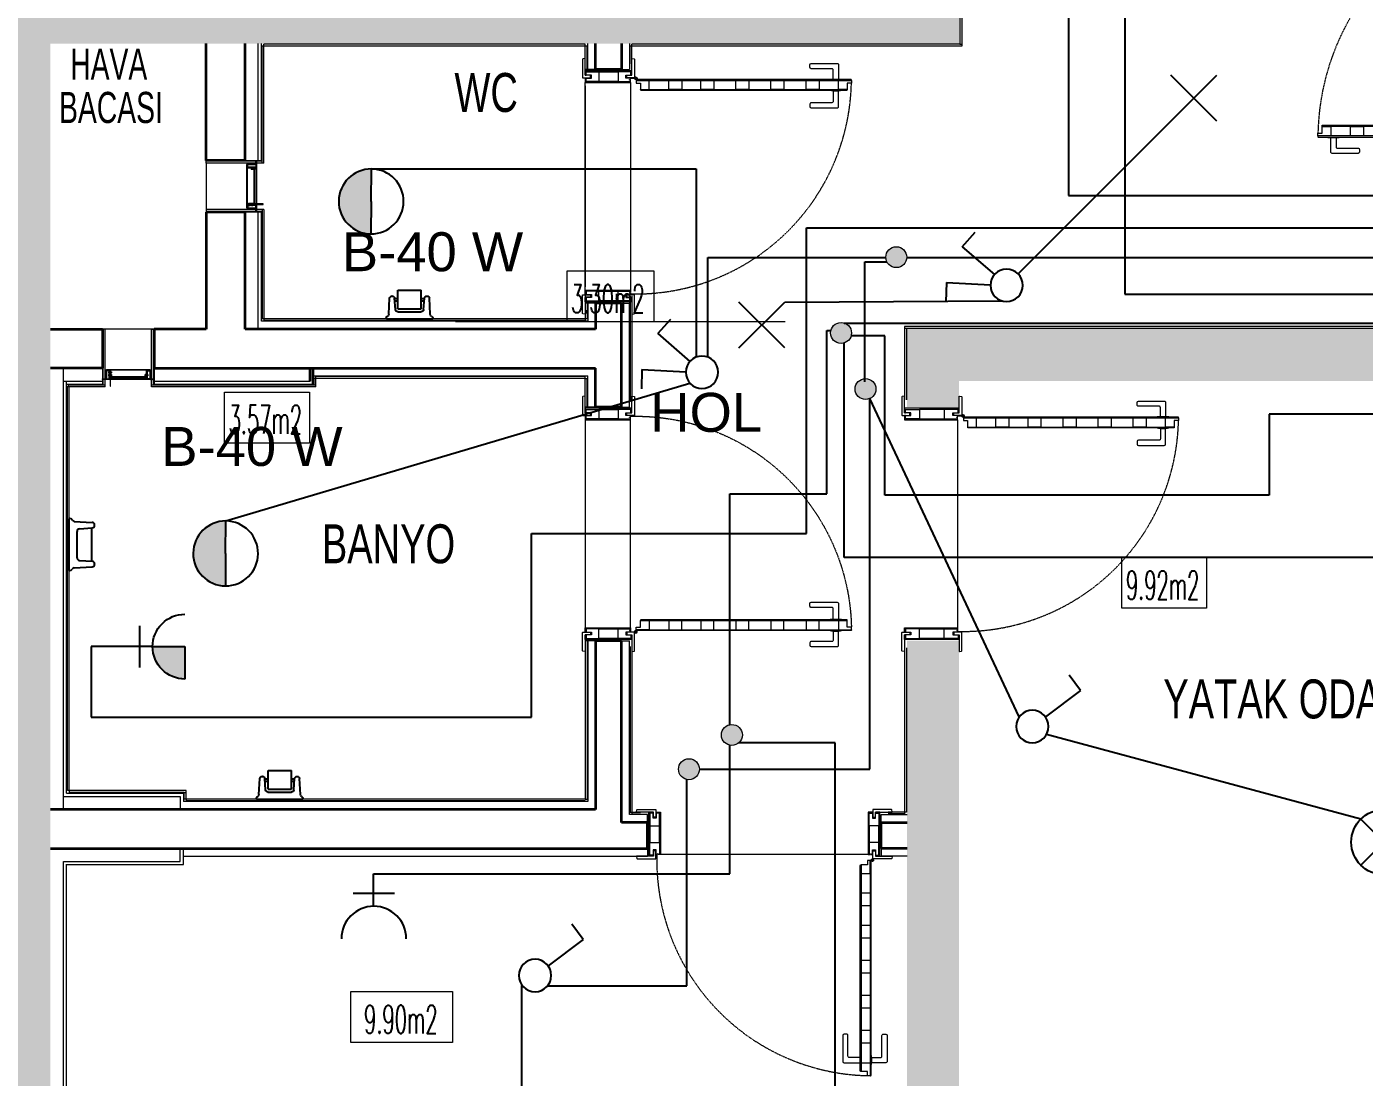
# Model space of a CAD drawing. Header units: millimetres. Extents: x -4402 to 30102, y 1696 to 6551.
# Drawn here: x 9769 to 10284, y 3877 to 4281 of the extents above; entities that cross this region are included whole.
import ezdxf

# ---------------------------------------------------------------- set-up
doc = ezdxf.new("R2010")
doc.units = ezdxf.units.MM
doc.linetypes.add('HIDDEN', pattern=[0.375, 0.25, -0.125])
for name, color, linetype, lineweight in [('ARMATUR', 1, 'Continuous', 20), ('D', 4, 'Continuous', 35), ('HA', 8, 'Continuous', 20), ('I', 3, 'Continuous', 18), ('KP', 1, 'Continuous', 20), ('MH', 20, 'Continuous', 20), ('P', 1, 'Continuous', 20), ('S', 6, 'Continuous', 20), ('TF', 1, 'Continuous', 20), ('TKOR', 8, 'Continuous', 13), ('YA', 3, 'Continuous', 13), ('YYM', 20, 'Continuous', 18)]:
    doc.layers.add(name, color=color, linetype=linetype, lineweight=lineweight)
for name, color, linetype in [('BOYA', 253, 'Continuous'), ('CEMAL AYAR  AYD. HAT', 6, 'Continuous'), ('ELEKTRİK YAZI', 2, 'Continuous'), ('LİNYE', 4, 'Continuous'), ('SEMBOL', 1, 'Continuous'), ('VTCONT', 1, 'Continuous')]:
    doc.layers.add(name, color=color, linetype=linetype)
doc.layers.get('TF').off()
doc.styles.add('1', font='arial.ttf', dxfattribs={"height": 18})
doc.styles.add('SIMPLEX', font='SIMPLEX.SHX', dxfattribs={"width": 0.65, "height": 10})
doc.styles.get("Standard").update_dxf_attribs({"font": 'arial.ttf'})

# ---------------------------------------------------------------- blocks, each defined once
blk = doc.blocks.new('KW901')
at = {"layer": 'KP', "ltscale": 3}
for p, q in [((-85, 8), (-5, 8)), ((-5, -9.38), (-85, -9.38))]:
    blk.add_line(p, q, dxfattribs=at)
at = {"layer": 'KP'}
for p, q in [((-3.4, -9.67), (-3.4, -12.18)), ((-4.05, -11.5), (-2.72, -11.5)), ((-8.26, -87.55), (-8.26, -89.55)), ((-8.11, -86.8), (-8.11, -90.3)), ((-3.83, -86.8), (-3.83, -90.3)), ((-3.68, -87.55), (-3.68, -89.55))]:
    blk.add_line(p, q, dxfattribs=at)
at = {"layer": 'KP', "color": 1, "ltscale": 3}
for points in [[(-86.75, 8), (-86.75, 6.1, -0.414214), (-86.85, 6), (-87.65, 6, -0.414214), (-87.75, 6.1), (-87.75, 7.9, 0.414214), (-87.85, 8), (-94.14, 8, -0.453592), (-94.23, 8.11), (-94.06, 8.91, -0.375902), (-93.96, 9), (-86.85, 9, -0.414214), (-86.75, 8.9), (-86.75, 8)], [(-3.25, 8), (-3.25, 6.1, 0.414214), (-3.15, 6), (-2.35, 6, 0.414214), (-2.25, 6.1), (-2.25, 7.9, -0.414214), (-2.15, 8), (4.14, 8, 0.453592), (4.23, 8.11), (4.06, 8.91, 0.375902), (3.96, 9), (-3.15, 9, 0.414214), (-3.25, 8.9), (-3.25, 8)], [(-86.75, -10), (-86.75, -8.1, 0.414214), (-86.85, -8), (-87.65, -8, 0.414214), (-87.75, -8.1), (-87.75, -9.9, -0.414214), (-87.85, -10), (-94.14, -10, 0.453592), (-94.23, -10.11), (-94.06, -10.91, 0.375902), (-93.96, -11), (-86.85, -11, 0.414214), (-86.75, -10.9), (-86.75, -10)], [(-3.25, -10), (-3.25, -8.1, -0.414214), (-3.15, -8), (-2.35, -8, -0.414214), (-2.25, -8.1), (-2.25, -9.9, 0.414214), (-2.15, -10), (4.14, -10, -0.453592), (4.23, -10.11), (4.06, -10.91, -0.375902), (3.96, -11), (-3.15, -11, -0.414214), (-3.25, -10.9), (-3.25, -10)]]:
    blk.add_lwpolyline(points, format="xyb", dxfattribs=at)
at = {"layer": 'KP', "ltscale": 3}
for points in [[(-87.8, -9.6), (-87.8, -10), (-89.5, -10), (-89.5, 8), (-87.8, 8), (-87.8, 7.6)], [(-87.8, 7.6), (-89.1, 7.6), (-89.1, -4.75), (-85.4, -4.75), (-85.4, 7.6), (-85.9, 7.6), (-85.9, 7.6), (-86.1, 7.6), (-86.1, 7.6), (-86.7, 7.6), (-86.7, 5.6), (-87.8, 5.6), (-87.8, 7.6)], [(-86.7, 7.6), (-86.7, 8), (-85, 8), (-85, -9.38), (-85.4, -9.38)], [(-3.3, 7.6), (-3.3, 8), (-5, 8), (-5, -9.38), (-4.6, -9.38)], [(-2.2, 7.6), (-0.9, 7.6), (-0.9, -4.75), (-4.6, -4.75), (-4.6, 7.6), (-4.1, 7.6), (-4.1, 7.6), (-3.9, 7.6), (-3.9, 7.6), (-3.3, 7.6), (-3.3, 5.6), (-2.2, 5.6), (-2.2, 7.6)], [(-2.2, -9.6), (-2.2, -10), (-0.5, -10), (-0.5, 8), (-2.2, 8), (-2.2, 7.6)], [(-87.8, -9.6), (-89.1, -9.6), (-89.1, 2.75), (-85.4, 2.75), (-85.4, -9.38), (-85.9, -9.38), (-85.9, -9.08), (-86.1, -9.08), (-86.1, -9.38), (-86.7, -9.38), (-86.7, -7.6), (-87.8, -7.6), (-87.8, -9.6)], [(-89.1, 2.75), (-89.1, -4.75), (-85.4, -4.75), (-85.4, 2.75)], [(-2.2, -9.6), (-0.9, -9.6), (-0.9, 2.75), (-4.6, 2.75), (-4.6, -9.38), (-4.1, -9.38), (-4.1, -9.08), (-3.9, -9.08), (-3.9, -9.38), (-3.3, -9.38), (-3.3, -7.6), (-2.2, -7.6), (-2.2, -9.6)], [(-0.9, 2.75), (-0.9, -4.75), (-4.6, -4.75), (-4.6, 2.75)], [(-4.22, -11.65), (-5.22, -11.65), (-5.22, -13.3), (-7.72, -13.3), (-7.72, -16.65), (-4.22, -16.65), (-4.22, -11.65), (-5.22, -11.65)], [(-4.22, -94.55), (-5.22, -94.55), (-5.22, -92.9), (-7.72, -92.9), (-7.72, -89.55), (-4.22, -89.55), (-4.22, -94.55), (-5.22, -94.55)]]:
    blk.add_lwpolyline(points, dxfattribs=at)
for points in [[(-7.72, -92.9), (-7.84, -92.9, -0.414214), (-8.04, -92.7), (-8.04, -13.55, -0.414214), (-7.79, -13.3), (-7.72, -13.3)], [(-4.22, -94.55), (-4.1, -94.55, 0.414214), (-3.9, -94.35), (-3.9, -11.9, 0.414214), (-4.15, -11.65), (-4.22, -11.65)]]:
    blk.add_lwpolyline(points, format="xyb", close=True, dxfattribs=at)
for points in [[(-4.22, -24.15), (-4.22, -29.15), (-7.72, -29.15), (-7.72, -24.15)], [(-4.22, -36.55), (-4.22, -41.55), (-7.72, -41.55), (-7.72, -36.55)], [(-4.22, -50.05), (-4.22, -55.05), (-7.72, -55.05), (-7.72, -50.05)], [(-4.22, -63.55), (-4.22, -68.55), (-7.72, -68.55), (-7.72, -63.55)], [(-4.22, -77.05), (-4.22, -82.05), (-7.72, -82.05), (-7.72, -77.05)]]:
    blk.add_lwpolyline(points, close=True, dxfattribs=at)
at = {"layer": 'KP'}
for points in [[(-8.26, -87.55), (-12.3, -87.55, -0.414214), (-12.8, -87.05), (-12.8, -79.05, 0.414214), (-13.3, -78.55), (-14.29, -78.55, 0.410092), (-14.8, -79.05), (-14.8, -89.05, 0.414214), (-14.3, -89.55), (-8.26, -89.55)], [(-3.68, -87.55), (-0.2, -87.55, 0.414214), (0.3, -87.05), (0.3, -79.05, -0.414214), (0.8, -78.55), (1.79, -78.55, -0.410092), (2.3, -79.05), (2.3, -89.05, -0.414214), (1.8, -89.55), (-3.68, -89.55)], [(-8.04, -90.75), (-8.06, -90.75, -0.414214), (-8.11, -90.7), (-8.11, -86.4, -0.414214), (-8.06, -86.35), (-8.04, -86.35)], [(-3.9, -90.75), (-3.88, -90.75, 0.414214), (-3.83, -90.7), (-3.83, -86.4, 0.414214), (-3.88, -86.35), (-3.9, -86.35)]]:
    blk.add_lwpolyline(points, format="xyb", dxfattribs=at)
for points in [[(-8.26, -87.55), (-8.11, -87.25)], [(-3.68, -87.55), (-3.83, -87.25)], [(-8.26, -89.55), (-8.11, -89.85)], [(-3.68, -89.55), (-3.83, -89.85)]]:
    blk.add_lwpolyline(points, dxfattribs=at)
for radius in [0.5, 0.42]:
    blk.add_circle((-3.4, -11.5), radius, dxfattribs=at)
at = {"layer": 'KP', "color": 8, "linetype": 'HIDDEN', "ltscale": 0.5}
blk.add_arc((-3.4, -11.5), 83.05, 178.5373, 268.7443, dxfattribs=at)
blk = doc.blocks.new('KAGITLIK PL 1')
at = {"layer": 'ARMATUR', "linetype": 'Continuous'}
blk.add_line((2.09, 0), (-2.12, 0), dxfattribs=at)
at = {"layer": 'VTCONT'}
for p, q in [((-8.94, 0), (8.94, 0)), ((8.94, -0.2), (8.94, 0)), ((-8.01, -1.72), (-7.68, -7.9)), ((-5.44, -3.51), (-5.77, -7.9)), ((-4.55, -2.69), (4.53, -2.69)), ((-4.49, -3.8), (-4.49, -10.96)), ((-4.49, -3.8), (4.46, -3.8)), ((4.46, -3.8), (4.46, -10.96)), ((5.42, -3.51), (5.74, -7.9)), ((7.98, -1.72), (7.66, -7.9)), ((-6.66, -8.73), (-6.79, -8.73)), ((-5.76, -7.83), (-4.49, -7.83)), ((-5.7, -6.94), (-4.49, -6.94)), ((4.46, -6.94), (5.67, -6.94)), ((4.46, -7.83), (5.74, -7.83)), ((6.64, -8.73), (6.76, -8.73)), ((-4.49, -10.96), (4.46, -10.96))]:
    blk.add_line(p, q, dxfattribs=at)
for centre, start, end in [((-8.07, -0.2), 166.7807, 242.3329), ((-8.9, -1.79), 4.2364, 62.3329), ((-4.55, -3.58), 90, 175.7636), ((4.53, -3.58), 4.2364, 90), ((8.87, -1.79), 117.6671, 175.7636), ((8.04, -0.2), 297.6671, 0), ((-6.79, -7.83), 184.2364, 270), ((-6.66, -7.83), 270, 355.7636), ((6.64, -7.83), 184.2364, 270), ((6.76, -7.83), 270, 355.7636)]:
    blk.add_arc(centre, 0.895, start, end, dxfattribs=at)
blk = doc.blocks.new('KPO90-1')
at = {"layer": 'KP', "ltscale": 3}
blk.add_line((-5, -7.38), (-85, -7.38), dxfattribs=at)
at = {"layer": 'KP'}
for p, q in [((-4.05, -9.5), (-2.72, -9.5)), ((-3.4, -7.67), (-3.4, -10.18)), ((-8.26, -85.55), (-8.26, -87.55)), ((-8.11, -84.8), (-8.11, -88.3)), ((-3.83, -84.8), (-3.83, -88.3)), ((-3.68, -85.55), (-3.68, -87.55))]:
    blk.add_line(p, q, dxfattribs=at)
at = {"layer": 'KP', "color": 1, "ltscale": 3}
for points in [[(-86.75, 9), (-86.75, 7.1, -0.414214), (-86.85, 7), (-87.65, 7, -0.414214), (-87.75, 7.1), (-87.75, 8.9, 0.414214), (-87.85, 9), (-94.14, 9, -0.453592), (-94.23, 9.11), (-94.06, 9.91, -0.375902), (-93.96, 10), (-86.85, 10, -0.414214), (-86.75, 9.9), (-86.75, 9)], [(-3.25, 9), (-3.25, 7.1, 0.414214), (-3.15, 7), (-2.35, 7, 0.414214), (-2.25, 7.1), (-2.25, 8.9, -0.414214), (-2.15, 9), (4.14, 9, 0.453592), (4.23, 9.11), (4.06, 9.91, 0.375902), (3.96, 10), (-3.15, 10, 0.414214), (-3.25, 9.9), (-3.25, 9)], [(-86.75, -8), (-86.75, -6.1, 0.414214), (-86.85, -6), (-87.65, -6, 0.414214), (-87.75, -6.1), (-87.75, -7.9, -0.414214), (-87.85, -8), (-94.14, -8, 0.453592), (-94.23, -8.11), (-94.06, -8.91, 0.375902), (-93.96, -9), (-86.85, -9, 0.414214), (-86.75, -8.9), (-86.75, -8)], [(-3.25, -8), (-3.25, -6.1, -0.414214), (-3.15, -6), (-2.35, -6, -0.414214), (-2.25, -6.1), (-2.25, -7.9, 0.414214), (-2.15, -8), (4.14, -8, -0.453592), (4.23, -8.11), (4.06, -8.91, -0.375902), (3.96, -9), (-3.15, -9, -0.414214), (-3.25, -8.9), (-3.25, -8)]]:
    blk.add_lwpolyline(points, format="xyb", dxfattribs=at)
at = {"layer": 'KP', "ltscale": 3}
for points in [[(-87.8, -7.6), (-87.8, -8), (-89.5, -8), (-89.5, 9), (-87.8, 9), (-87.8, 8.6)], [(-87.8, 8.6), (-89.1, 8.6), (-89.1, -2.75), (-85.4, -2.75), (-85.4, 8.6), (-85.9, 8.6), (-85.9, 8.6), (-86.1, 8.6), (-86.1, 8.6), (-86.7, 8.6), (-86.7, 6.6), (-87.8, 6.6), (-87.8, 8.6)], [(-86.7, 8.6), (-86.7, 9), (-85, 9), (-85, -7.38), (-85.4, -7.38)], [(-3.3, 8.6), (-3.3, 9), (-5, 9), (-5, -7.38), (-4.6, -7.38)], [(-2.2, 8.6), (-0.9, 8.6), (-0.9, -2.75), (-4.6, -2.75), (-4.6, 8.6), (-4.1, 8.6), (-4.1, 8.6), (-3.9, 8.6), (-3.9, 8.6), (-3.3, 8.6), (-3.3, 6.6), (-2.2, 6.6), (-2.2, 8.6)], [(-2.2, -7.6), (-2.2, -8), (-0.5, -8), (-0.5, 9), (-2.2, 9), (-2.2, 8.6)], [(-87.8, -7.6), (-89.1, -7.6), (-89.1, 3.75), (-85.4, 3.75), (-85.4, -7.38), (-85.9, -7.38), (-85.9, -7.08), (-86.1, -7.08), (-86.1, -7.38), (-86.7, -7.38), (-86.7, -5.6), (-87.8, -5.6), (-87.8, -7.6)], [(-89.1, 3.75), (-89.1, -2.75), (-85.4, -2.75), (-85.4, 3.75)], [(-2.2, -7.6), (-0.9, -7.6), (-0.9, 3.75), (-4.6, 3.75), (-4.6, -7.38), (-4.1, -7.38), (-4.1, -7.08), (-3.9, -7.08), (-3.9, -7.38), (-3.3, -7.38), (-3.3, -5.6), (-2.2, -5.6), (-2.2, -7.6)], [(-0.9, 3.75), (-0.9, -2.75), (-4.6, -2.75), (-4.6, 3.75)], [(-4.22, -9.65), (-5.22, -9.65), (-5.22, -11.3), (-7.72, -11.3), (-7.72, -14.65), (-4.22, -14.65), (-4.22, -9.65), (-5.22, -9.65)], [(-4.22, -92.55), (-5.22, -92.55), (-5.22, -90.9), (-7.72, -90.9), (-7.72, -87.55), (-4.22, -87.55), (-4.22, -92.55), (-5.22, -92.55)]]:
    blk.add_lwpolyline(points, dxfattribs=at)
for points in [[(-4.22, -92.55), (-4.1, -92.55, 0.414214), (-3.9, -92.35), (-3.9, -9.9, 0.414214), (-4.15, -9.65), (-4.22, -9.65)], [(-7.72, -90.9), (-7.84, -90.9, -0.414214), (-8.04, -90.7), (-8.04, -11.55, -0.414214), (-7.79, -11.3), (-7.72, -11.3)]]:
    blk.add_lwpolyline(points, format="xyb", close=True, dxfattribs=at)
for points in [[(-4.22, -22.15), (-4.22, -27.15), (-7.72, -27.15), (-7.72, -22.15)], [(-4.22, -34.55), (-4.22, -39.55), (-7.72, -39.55), (-7.72, -34.55)], [(-4.22, -48.05), (-4.22, -53.05), (-7.72, -53.05), (-7.72, -48.05)], [(-4.22, -61.55), (-4.22, -66.55), (-7.72, -66.55), (-7.72, -61.55)], [(-4.22, -75.05), (-4.22, -80.05), (-7.72, -80.05), (-7.72, -75.05)]]:
    blk.add_lwpolyline(points, close=True, dxfattribs=at)
at = {"layer": 'KP'}
for points in [[(-8.26, -85.55), (-12.3, -85.55, -0.414214), (-12.8, -85.05), (-12.8, -77.05, 0.414214), (-13.3, -76.55), (-14.29, -76.55, 0.410092), (-14.8, -77.05), (-14.8, -87.05, 0.414214), (-14.3, -87.55), (-8.26, -87.55)], [(-3.68, -85.55), (-0.2, -85.55, 0.414214), (0.3, -85.05), (0.3, -77.05, -0.414214), (0.8, -76.55), (1.79, -76.55, -0.410092), (2.3, -77.05), (2.3, -87.05, -0.414214), (1.8, -87.55), (-3.68, -87.55)], [(-8.04, -88.75), (-8.06, -88.75, -0.414214), (-8.11, -88.7), (-8.11, -84.4, -0.414214), (-8.06, -84.35), (-8.04, -84.35)], [(-3.9, -88.75), (-3.88, -88.75, 0.414214), (-3.83, -88.7), (-3.83, -84.4, 0.414214), (-3.88, -84.35), (-3.9, -84.35)]]:
    blk.add_lwpolyline(points, format="xyb", dxfattribs=at)
for points in [[(-8.26, -85.55), (-8.11, -85.25)], [(-8.26, -87.55), (-8.11, -87.85)], [(-3.68, -85.55), (-3.83, -85.25)], [(-3.68, -87.55), (-3.83, -87.85)]]:
    blk.add_lwpolyline(points, dxfattribs=at)
for radius in [0.5, 0.42]:
    blk.add_circle((-3.4, -9.5), radius, dxfattribs=at)
at = {"layer": 'KP', "color": 8, "linetype": 'HIDDEN', "ltscale": 0.5}
blk.add_arc((-3.4, -9.5), 83.05, 178.5373, 268.7443, dxfattribs=at)
blk = doc.blocks.new('WC-1')
at = {"layer": 'P'}
for p, q in [((4.4, -1.45), (4.4, -0.85)), ((4.4, -2.95), (4.4, -17.05))]:
    blk.add_line(p, q, dxfattribs=at)
at = {"layer": 'P', "color": 8}
for points in [[(0.8, -18.35), (0.6, -18.35), (0.6, -1.65), (0.8, -1.65)], [(2.88, -3.43), (2.96, -3.43), (2.96, -3.56), (2.5, -3.56), (2.5, -3.43), (2.56, -3.43), (2.56, -2.65), (2.5, -2.65), (2.5, -2.52), (2.96, -2.52), (2.96, -2.65), (2.88, -2.65)], [(7, -16.98), (7, -16.8), (1.33, -16.8), (1.33, -16.98)], [(1.81, -17.35), (1.89, -17.35), (1.89, -17.48), (1.43, -17.48), (1.43, -17.35), (1.5, -17.35), (1.5, -16.57), (1.43, -16.57), (1.43, -16.44), (1.89, -16.44), (1.89, -16.57), (1.81, -16.57)], [(2.88, -17.35), (2.96, -17.35), (2.96, -17.48), (2.5, -17.48), (2.5, -17.35), (2.56, -17.35), (2.56, -16.57), (2.5, -16.57), (2.5, -16.44), (2.96, -16.44), (2.96, -16.57), (2.88, -16.57)]]:
    blk.add_lwpolyline(points, close=True, dxfattribs=at)
at = {"layer": 'P'}
for points in [[(4.4, 0), (4.4, -2.95), (0.8, -2.95), (0.8, -1.35), (4.1, -1.35), (4.1, 0)], [(1.1, -1.65), (4.1, -1.65), (4.1, -2.65), (1.1, -2.65)], [(3.6, -3.25), (2.33, -3.25), (2.33, -3.43), (3.39, -3.43), (3.39, -16.57), (1.33, -16.57), (1.33, -16.75), (3.6, -16.75)], [(1.1, -18.35), (4.1, -18.35), (4.1, -17.35), (1.1, -17.35)]]:
    blk.add_lwpolyline(points, close=True, dxfattribs=at)
at = {"layer": 'P', "color": 8}
blk.add_lwpolyline([(3.67, -3.25), (4.06, -3.25), (4.06, -16.75), (3.67, -16.75)], dxfattribs=at)
at = {"layer": 'P'}
blk.add_lwpolyline([(4.1, -20), (4.1, -18.65), (0.8, -18.65), (0.8, -17.05), (4.4, -17.05), (4.4, -20), (4.1, -20)], dxfattribs=at)
blk = doc.blocks.new('SABUNLUK PL 1')
at = {"layer": 'VTCONT'}
for p, q in [((-9.99, -0.23), (-9.99, 0)), ((-9.99, 0), (9.99, 0)), ((10.01, -0.23), (10.01, 0)), ((-8.92, -1.93), (-8.56, -8.82)), ((-6.06, -3.93), (-6.42, -8.82)), ((-5.06, -3), (5.08, -3)), ((6.08, -3.93), (6.44, -8.82)), ((8.94, -1.93), (8.58, -8.82)), ((-7.42, -9.75), (-7.56, -9.75)), ((-6.41, -8.75), (6.44, -8.75)), ((7.44, -9.75), (7.58, -9.75))]:
    blk.add_line(p, q, dxfattribs=at)
for centre, start, end in [((-8.99, -0.23), 180, 242.3329), ((-9.92, -2), 4.2364, 62.3329), ((-5.06, -4), 90, 175.7636), ((5.08, -4), 4.2364, 90), ((9.94, -2), 117.6671, 175.7636), ((9.01, -0.23), 297.6671, 0), ((-7.56, -8.75), 184.2364, 270), ((-7.42, -8.75), 270, 355.7636), ((7.44, -8.75), 184.2364, 270), ((7.58, -8.75), 270, 355.7636)]:
    blk.add_arc(centre, 1, start, end, dxfattribs=at)
blk = doc.blocks.new('KP-90-3')
at = {"layer": 'KP', "ltscale": 3}
blk.add_line((9.38, -5), (9.38, -85), dxfattribs=at)
at = {"layer": 'KP'}
for p, q in [((9.67, -3.4), (12.18, -3.4)), ((11.5, -4.05), (11.5, -2.72)), ((86.8, -3.83), (90.3, -3.83)), ((87.55, -3.68), (89.55, -3.68)), ((86.8, -8.11), (90.3, -8.11)), ((87.55, -8.26), (89.55, -8.26))]:
    blk.add_line(p, q, dxfattribs=at)
at = {"layer": 'KP', "color": 1, "ltscale": 3}
for points in [[(-11, -3.25), (-9.1, -3.25, 0.414214), (-9, -3.15), (-9, -2.35, 0.414214), (-9.1, -2.25), (-10.9, -2.25, -0.414214), (-11, -2.15), (-11, 4.14, 0.453592), (-11.11, 4.23), (-11.91, 4.06, 0.375902), (-12, 3.96), (-12, -3.15, 0.414214), (-11.9, -3.25), (-11, -3.25)], [(10, -3.25), (8.1, -3.25, -0.414214), (8, -3.15), (8, -2.35, -0.414214), (8.1, -2.25), (9.9, -2.25, 0.414214), (10, -2.15), (10, 4.14, -0.453592), (10.11, 4.23), (10.91, 4.06, -0.375902), (11, 3.96), (11, -3.15, -0.414214), (10.9, -3.25), (10, -3.25)], [(-11, -86.75), (-9.1, -86.75, -0.414214), (-9, -86.85), (-9, -87.65, -0.414214), (-9.1, -87.75), (-10.9, -87.75, 0.414214), (-11, -87.85), (-11, -94.14, -0.453592), (-11.11, -94.23), (-11.91, -94.06, -0.375902), (-12, -93.96), (-12, -86.85, -0.414214), (-11.9, -86.75), (-11, -86.75)], [(10, -86.75), (8.1, -86.75, 0.414214), (8, -86.85), (8, -87.65, 0.414214), (8.1, -87.75), (9.9, -87.75, -0.414214), (10, -87.85), (10, -94.14, 0.453592), (10.11, -94.23), (10.91, -94.06, 0.375902), (11, -93.96), (11, -86.85, 0.414214), (10.9, -86.75), (10, -86.75)]]:
    blk.add_lwpolyline(points, format="xyb", dxfattribs=at)
at = {"layer": 'KP'}
for points in [[(87.55, -3.68), (87.55, -0.2, 0.414214), (87.05, 0.3), (79.05, 0.3, -0.414214), (78.55, 0.8), (78.55, 1.79, -0.410092), (79.05, 2.3), (89.05, 2.3, -0.414214), (89.55, 1.8), (89.55, -3.68)], [(90.75, -3.9), (90.75, -3.88, 0.414214), (90.7, -3.83), (86.4, -3.83, 0.414214), (86.35, -3.88), (86.35, -3.9)], [(87.55, -8.26), (87.55, -12.3, -0.414214), (87.05, -12.8), (79.05, -12.8, 0.414214), (78.55, -13.3), (78.55, -14.29, 0.410092), (79.05, -14.8), (89.05, -14.8, 0.414214), (89.55, -14.3), (89.55, -8.26)], [(90.75, -8.04), (90.75, -8.06, -0.414214), (90.7, -8.11), (86.4, -8.11, -0.414214), (86.35, -8.06), (86.35, -8.04)]]:
    blk.add_lwpolyline(points, format="xyb", dxfattribs=at)
at = {"layer": 'KP', "ltscale": 3}
for points in [[(9.6, -2.2), (10, -2.2), (10, -0.5), (-11, -0.5), (-11, -2.2), (-10.6, -2.2)], [(-10.6, -3.3), (-11, -3.3), (-11, -5), (9.38, -5), (9.38, -4.6)], [(-10.6, -2.2), (-10.6, -0.9), (-5.25, -0.9), (-5.25, -4.6), (-10.6, -4.6), (-10.6, -4.1), (-10.6, -4.1), (-10.6, -3.9), (-10.6, -3.9), (-10.6, -3.3), (-8.6, -3.3), (-8.6, -2.2), (-10.6, -2.2)], [(4.25, -0.9), (-5.25, -0.9), (-5.25, -4.6), (4.25, -4.6)], [(9.6, -2.2), (9.6, -0.9), (4.25, -0.9), (4.25, -4.6), (9.38, -4.6), (9.38, -4.1), (9.08, -4.1), (9.08, -3.9), (9.38, -3.9), (9.38, -3.3), (7.6, -3.3), (7.6, -2.2), (9.6, -2.2)], [(11.65, -4.22), (11.65, -5.22), (13.3, -5.22), (13.3, -7.72), (16.65, -7.72), (16.65, -4.22), (11.65, -4.22), (11.65, -5.22)], [(94.55, -4.22), (94.55, -5.22), (92.9, -5.22), (92.9, -7.72), (89.55, -7.72), (89.55, -4.22), (94.55, -4.22), (94.55, -5.22)], [(-10.6, -86.7), (-11, -86.7), (-11, -85), (9.38, -85), (9.38, -85.4)], [(-10.6, -87.8), (-10.6, -89.1), (-5.25, -89.1), (-5.25, -85.4), (-10.6, -85.4), (-10.6, -85.9), (-10.6, -85.9), (-10.6, -86.1), (-10.6, -86.1), (-10.6, -86.7), (-8.6, -86.7), (-8.6, -87.8), (-10.6, -87.8)], [(4.25, -89.1), (-5.25, -89.1), (-5.25, -85.4), (4.25, -85.4)], [(9.6, -87.8), (9.6, -89.1), (4.25, -89.1), (4.25, -85.4), (9.38, -85.4), (9.38, -85.9), (9.08, -85.9), (9.08, -86.1), (9.38, -86.1), (9.38, -86.7), (7.6, -86.7), (7.6, -87.8), (9.6, -87.8)], [(9.6, -87.8), (10, -87.8), (10, -89.5), (-11, -89.5), (-11, -87.8), (-10.6, -87.8)]]:
    blk.add_lwpolyline(points, dxfattribs=at)
for points in [[(94.55, -4.22), (94.55, -4.1, 0.414214), (94.35, -3.9), (11.9, -3.9, 0.414214), (11.65, -4.15), (11.65, -4.22)], [(92.9, -7.72), (92.9, -7.84, -0.414214), (92.7, -8.04), (13.55, -8.04, -0.414214), (13.3, -7.79), (13.3, -7.72)]]:
    blk.add_lwpolyline(points, format="xyb", close=True, dxfattribs=at)
for points in [[(24.15, -4.22), (29.15, -4.22), (29.15, -7.72), (24.15, -7.72)], [(36.55, -4.22), (41.55, -4.22), (41.55, -7.72), (36.55, -7.72)], [(50.05, -4.22), (55.05, -4.22), (55.05, -7.72), (50.05, -7.72)], [(63.55, -4.22), (68.55, -4.22), (68.55, -7.72), (63.55, -7.72)], [(77.05, -4.22), (82.05, -4.22), (82.05, -7.72), (77.05, -7.72)]]:
    blk.add_lwpolyline(points, close=True, dxfattribs=at)
at = {"layer": 'KP'}
for points in [[(87.55, -3.68), (87.25, -3.83)], [(89.55, -3.68), (89.85, -3.83)], [(87.55, -8.26), (87.25, -8.11)], [(89.55, -8.26), (89.85, -8.11)]]:
    blk.add_lwpolyline(points, dxfattribs=at)
for radius in [0.5, 0.42]:
    blk.add_circle((11.5, -3.4), radius, dxfattribs=at)
at = {"layer": 'KP', "color": 8, "linetype": 'HIDDEN', "ltscale": 0.5}
blk.add_arc((11.5, -3.4), 83.05, 268.5373, 358.7443, dxfattribs=at)
blk = doc.blocks.new('Armatür_Lamba')
at = {"layer": 'SEMBOL'}
for p, q in [((8.84, -8.84), (-8.84, 8.84)), ((-8.84, -8.84), (8.84, 8.84))]:
    blk.add_line(p, q, dxfattribs=at)
blk = doc.blocks.new('Anahtar_Adi')
at = {"layer": 'SEMBOL'}
for q in [(0.03, 6.25), (7.66, 23.11)]:
    blk.add_line((0.29, 23.14), q, dxfattribs=at)
blk.add_circle((0, 0), 6.25, dxfattribs=at)
blk = doc.blocks.new('Priz_Topraklı')
at = {"layer": 'SEMBOL'}
blk.add_line((8, -5), (-8, -5), dxfattribs=at)
blk.add_arc((0, 12.5), 12.5, 180, 0, dxfattribs=at)
blk = doc.blocks.new('Anahtar_Komutatör')
at = {"layer": 'SEMBOL'}
for p, q in [((-6.68, 21.62), (-13.82, 19.31)), ((-6.68, 21.62), (-1.93, 5.95)), ((8.37, 21.56), (2.35, 5.79)), ((8.37, 21.56), (15.32, 18.75))]:
    blk.add_line(p, q, dxfattribs=at)
blk.add_circle((0, 0), 6.25, dxfattribs=at)
blk = doc.blocks.new('Armatür_Avize')
at = {"layer": 'SEMBOL'}
for p, q in [((-8.84, -8.84), (8.84, 8.84)), ((8.84, -8.84), (-8.84, 8.84))]:
    blk.add_line(p, q, dxfattribs=at)
blk.add_circle((0, 0), 12.5, dxfattribs=at)
blk = doc.blocks.new('Armatür_Etanj')
at = {"layer": 'SEMBOL'}
h = blk.add_hatch(color=256, dxfattribs=at)
edge = h.paths.add_edge_path()
edge.add_arc((0, 0), 12.5, 89.5619, 269.5619)
edge.add_line((-0.1, -12.5), (0, 0))
edge.add_line((0, 0), (0.1, 12.5))
for q in [(0.1, 12.5), (-0.1, -12.5)]:
    blk.add_line((0, 0), q, dxfattribs=at)
for start, end in [(89.5619, 269.5619), (269.5619, 89.5619)]:
    blk.add_arc((0, 0), 12.5, start, end, dxfattribs=at)
blk = doc.blocks.new('Priz_Topraklı etanj')
at = {"layer": 'SEMBOL'}
h = blk.add_hatch(color=256, dxfattribs=at)
edge = h.paths.add_edge_path()
edge.add_line((0, 0), (0, 12.5))
edge.add_line((0, 12.5), (-12.5, 12.5))
edge.add_arc((0, 12.5), 12.5, 180, 270)
for p, q in [((0, 12.5), (-12.5, 12.5)), ((0, 0), (0, 12.5)), ((8, -5), (-8, -5))]:
    blk.add_line(p, q, dxfattribs=at)
for start, end in [(180, 270), (270, 0)]:
    blk.add_arc((0, 12.5), 12.5, start, end, dxfattribs=at)
blk = doc.blocks.new('Buat_Daire')
at = {"layer": 'SEMBOL', "lineweight": 20}
h = blk.add_hatch(color=256, dxfattribs=at)
edge = h.paths.add_edge_path()
edge.add_arc((0, 0), 4.03, 0, 360)
blk.add_circle((0, 0), 4.03, dxfattribs=at)

msp = doc.modelspace()

# ---------------------------------------------------------------- hatches: boundary and pattern name
at = {"layer": 'BOYA', "linetype": 'Continuous'}
for points in [[(10128.3, 4294.98), (10128.3, 4299.98), (10108.3, 4299.98), (10108.3, 4294.98), (9778.3, 4294.98), (9778.3, 4844.98), (9758.3, 4844.98), (9758.3, 3624.98), (9778.3, 3624.98), (9778.3, 4274.98), (10128.3, 4274.98)], [(10458.3, 4164.98), (10388.3, 4164.98), (10388.3, 4234.98), (10368.3, 4234.98), (10368.3, 4164.98), (10108.3, 4164.98), (10108.3, 4134.98), (10128.3, 4134.98), (10128.3, 4144.98), (10438.3, 4144.98), (10438.3, 3784.98), (10458.3, 3784.98)], [(10128.3, 4044.98), (10108.3, 4044.98), (10108.3, 3624.98), (10128.3, 3624.98)]]:
    msp.add_hatch(color=256, dxfattribs=at).paths.add_polyline_path(points)

# ---------------------------------------------------------------- linework, layer by layer
at = {"layer": 'CEMAL AYAR  AYD. HAT', "color": 9, "linetype": 'ByBlock', "true_color": 0xd19cc7}
for p, q in [((10170.48, 4386.13), (10170.48, 4216.48)), ((10209.87, 4245.08), (10151.03, 4186.24)), ((9901.95, 4226.66), (10026.97, 4226.66)), ((10026.97, 4226.66), (10026.97, 4154.18)), ((10170.48, 4216.48), (10336.17, 4216.48)), ((10031.57, 4154.18), (10031.57, 4192.6)), ((10031.57, 4192.6), (10100.09, 4192.6)), ((10092, 4144.69), (10092, 4190.84)), ((10092, 4190.84), (10100.53, 4190.84)), ((10108.15, 4192.6), (10336.17, 4192.6)), ((10061.15, 4175.39), (10144.88, 4175.83)), ((9845.88, 4091.08), (10024.62, 4144.2)), ((10151.49, 4015.62), (10093.9, 4138.22)), ((10093.9, 3995.5), (10093.9, 4138.22)), ((10283.02, 3976.23), (10161.98, 4008.89)), ((10028.29, 3995.5), (10093.9, 3995.5)), ((10023.4, 3912.07), (10023.4, 3991.52)), ((9959.84, 3810.81), (9959.84, 3912.07)), ((9969.82, 3912.07), (10023.4, 3912.07))]:
    msp.add_line(p, q, dxfattribs=at)
at = {"layer": 'CEMAL AYAR  AYD. HAT', "color": 7, "linetype": 'ByBlock', "true_color": 0xffffff}
for p, q in [((10192.21, 4376.65), (10192.21, 4178.46)), ((10069.59, 4086.21), (10069.59, 4204.02)), ((10069.59, 4204.02), (10336.17, 4204.02)), ((10192.21, 4178.46), (10336.17, 4178.46)), ((10077.42, 4101.6), (10077.42, 4164.47)), ((10077.42, 4164.47), (10078.91, 4164.47)), ((10084.09, 4167.32), (10336.17, 4167.32)), ((10084.09, 4077.07), (10084.09, 4159.66)), ((10099.65, 4162.35), (10086.69, 4162.35)), ((10099.65, 4100.99), (10099.65, 4162.35)), ((10302.98, 4132.23), (10247.75, 4132.23)), ((10247.75, 4132.23), (10247.75, 4100.99)), ((10040.01, 4012.63), (10040.01, 4101.6)), ((10040.01, 4101.6), (10077.42, 4101.6)), ((10247.75, 4100.99), (10099.65, 4100.99)), ((9963.65, 4015.54), (9963.65, 4086.21)), ((9963.65, 4086.21), (10069.59, 4086.21)), ((10424.51, 4077.07), (10084.09, 4077.07)), ((9794.01, 4042.68), (9794.01, 4015.54)), ((9794.01, 4015.54), (9963.65, 4015.54)), ((10040.01, 3955.22), (10040.01, 4004.71)), ((10080.52, 4005.61), (10043.41, 4005.61)), ((10080.52, 3867.12), (10080.52, 4005.61)), ((9902.75, 3942.69), (9902.75, 3955.22)), ((9902.75, 3955.22), (10040.01, 3955.22))]:
    msp.add_line(p, q, dxfattribs=at)
at = {"layer": 'D'}
for p, q in [((9838.3, 4229.98), (9838.3, 4274.98)), ((9853.3, 4229.98), (9853.3, 4274.98)), ((9988.3, 4264.98), (9988.3, 4274.98)), ((9998.3, 4274.98), (9998.3, 4264.98)), ((9998.3, 4264.98), (9988.3, 4264.98)), ((9853.3, 4229.98), (9838.3, 4229.98)), ((9838.3, 4209.98), (9838.3, 4164.98)), ((9853.3, 4209.98), (9838.3, 4209.98)), ((9853.3, 4164.98), (9853.3, 4209.98)), ((9988.3, 4174.98), (9988.3, 4164.98)), ((9998.3, 4174.98), (9988.3, 4174.98)), ((9998.3, 4134.98), (9998.3, 4174.98)), ((9778.3, 4164.98), (9798.3, 4164.98)), ((9798.3, 4164.98), (9798.3, 4149.98)), ((9818.3, 4164.98), (9818.3, 4149.98)), ((9838.3, 4164.98), (9818.3, 4164.98)), ((9988.3, 4164.98), (9853.3, 4164.98)), ((9798.3, 4149.98), (9778.3, 4149.98)), ((9818.3, 4149.98), (9988.3, 4149.98)), ((9988.3, 4134.98), (9988.3, 4149.98)), ((9998.3, 4134.98), (9988.3, 4134.98)), ((9998.3, 4044.98), (9988.3, 4044.98)), ((9988.3, 4044.98), (9988.3, 3979.98)), ((9998.3, 3974.98), (9998.3, 4044.98)), ((9988.3, 3979.98), (9778.3, 3979.98)), ((10008.3, 3974.98), (9998.3, 3974.98)), ((10008.3, 3964.98), (10008.3, 3974.98)), ((10098.3, 3964.98), (10098.3, 3974.98)), ((10098.3, 3974.98), (10108.3, 3974.98)), ((9778.3, 3964.98), (10008.3, 3964.98)), ((10108.3, 3964.98), (10098.3, 3964.98))]:
    msp.add_line(p, q, dxfattribs=at)
at = {"layer": 'D', "linetype": 'Continuous'}
for p, q in [((9878.3, 4144.98), (9878.3, 4149.98)), ((9879.55, 4143.73), (9879.55, 4149.98))]:
    msp.add_line(p, q, dxfattribs=at)
at = {"layer": 'HA'}
for p, q in [((10128.6, 4297.28), (10128.6, 4274.68)), ((9859.85, 4228.93), (9859.85, 4273.98)), ((9984.3, 4274.68), (9860.55, 4274.68)), ((9985, 4264.98), (9985, 4273.98)), ((10001.6, 4267.18), (10001.6, 4273.98)), ((10128.6, 4274.68), (10002.3, 4274.68)), ((9859.85, 4229.63), (9838.3, 4229.63)), ((9859.85, 4210.33), (9838.3, 4210.33)), ((9859.85, 4211.03), (9859.85, 4168.98)), ((9985, 4174.98), (9985, 4168.98)), ((10001.6, 4177.78), (10001.6, 4137.18)), ((9984.3, 4168.28), (9860.55, 4168.28)), ((9798.65, 4143.43), (9798.65, 4164.98)), ((9817.95, 4143.43), (9817.95, 4164.98)), ((10361.05, 4165.28), (10108, 4165.28)), ((10108, 4165.28), (10108, 4137.68)), ((9785.3, 4142.73), (9784.6, 4142.73)), ((9784.85, 3987.23), (9784.85, 4142.73)), ((9799.35, 4143.43), (9785.3, 4143.43)), ((9785.3, 4142.73), (9785.3, 4143.43)), ((9880.55, 4143.43), (9817.95, 4143.43)), ((9879.85, 4143.43), (9879.85, 4145.98)), ((9984.3, 4146.68), (9880.55, 4146.68)), ((9985, 4134.98), (9985, 4145.98)), ((9985, 4044.98), (9985, 3983.98)), ((10001.6, 4042.78), (10001.6, 3978.98)), ((10108, 4042.28), (10108, 3978.98)), ((9785.55, 3987.23), (9784.85, 3987.23)), ((9785.55, 3987.23), (9785.55, 3986.53)), ((9829.85, 3986.53), (9785.55, 3986.53)), ((9829.85, 3983.98), (9829.85, 3986.53)), ((9830.55, 3983.98), (9829.85, 3983.98)), ((9830.55, 3983.98), (9830.55, 3983.28)), ((9984.3, 3983.28), (9830.55, 3983.28)), ((10002.3, 3978.28), (10005.6, 3978.28)), ((10107.3, 3978.28), (10101, 3978.28))]:
    msp.add_line(p, q, dxfattribs=at)
at = {"layer": 'I'}
for p, q in [((10129.3, 4297.28), (10129.3, 4273.98)), ((9860.55, 4273.98), (9859.85, 4273.98)), ((9860.55, 4273.98), (9860.55, 4274.68)), ((9860.55, 4228.93), (9860.55, 4273.98)), ((9984.3, 4273.98), (9860.55, 4273.98)), ((9984.3, 4273.98), (9984.3, 4274.68)), ((9985, 4273.98), (9984.3, 4273.98)), ((9984.3, 4266.18), (9984.3, 4273.98)), ((10129.3, 4273.98), (10001.6, 4273.98)), ((10002.3, 4267.18), (10002.3, 4274.68)), ((10128.6, 4274.68), (10129.3, 4274.68)), ((9838.3, 4228.93), (9838.3, 4229.98)), ((9860.55, 4228.93), (9838.3, 4228.93)), ((9860.55, 4211.03), (9838.3, 4211.03)), ((9838.3, 4211.03), (9838.3, 4209.98)), ((9860.55, 4211.03), (9860.55, 4168.98)), ((9984.3, 4178.78), (9984.3, 4168.98)), ((10002.3, 4177.78), (10002.3, 4137.18)), ((9860.55, 4168.98), (9859.85, 4168.98)), ((9984.3, 4168.98), (9860.55, 4168.98)), ((9860.55, 4168.98), (9860.55, 4168.28)), ((9985, 4168.98), (9984.3, 4168.98)), ((9984.3, 4168.98), (9984.3, 4168.28)), ((9799.35, 4164.98), (9798.3, 4164.98)), ((9799.35, 4142.73), (9799.35, 4164.98)), ((9817.25, 4142.73), (9817.25, 4164.98)), ((9817.25, 4164.98), (9818.3, 4164.98)), ((10361.05, 4165.98), (10107.3, 4165.98)), ((10107.3, 4165.98), (10107.3, 4141.53)), ((10108, 4165.28), (10107.3, 4165.28)), ((9799.35, 4142.73), (9785.3, 4142.73)), ((9785.55, 3987.23), (9785.55, 4142.73)), ((9799.35, 4143.43), (9798.65, 4143.43)), ((9817.95, 4143.43), (9817.25, 4143.43)), ((9880.55, 4142.73), (9817.25, 4142.73)), ((9984.3, 4145.98), (9879.85, 4145.98)), ((9880.55, 4142.73), (9880.55, 4146.68)), ((9984.3, 4145.98), (9984.3, 4146.68)), ((9984.3, 4136.18), (9984.3, 4145.98)), ((9984.3, 4145.98), (9985, 4145.98)), ((10107.3, 4141.53), (10107.3, 4137.68)), ((9984.3, 4043.78), (9984.3, 3983.98)), ((10002.3, 4042.78), (10002.3, 3978.98)), ((10107.3, 4042.28), (10107.3, 3978.98)), ((9830.55, 3987.23), (9785.55, 3987.23)), ((9829.85, 3986.53), (9830.55, 3986.53)), ((9830.55, 3983.98), (9830.55, 3987.23)), ((9984.3, 3983.98), (9830.55, 3983.98)), ((9984.3, 3983.98), (9985, 3983.98)), ((10001.6, 3978.98), (10002.3, 3978.98)), ((10002.3, 3978.98), (10002.3, 3978.28)), ((10002.3, 3978.98), (10005.6, 3978.98)), ((10107.3, 3978.98), (10101, 3978.98)), ((10108, 3978.98), (10107.3, 3978.98)), ((10107.3, 3978.98), (10107.3, 3978.28))]:
    msp.add_line(p, q, dxfattribs=at)
at = {"layer": 'KP'}
for p, q in [((9984.4, 4181.3), (9984.4, 4258.66)), ((10274.25, 4238.81), (10270.75, 4238.81)), ((10273.5, 4238.66), (10271.5, 4238.66)), ((9838.3, 4228.93), (9838.3, 4211.03)), ((9818.3, 4164.98), (9798.3, 4164.98)), ((9817.25, 4164.98), (9799.35, 4164.98)), ((9984.4, 4051.3), (9984.4, 4133.66))]:
    msp.add_line(p, q, dxfattribs=at)
at = {"layer": 'KP', "ltscale": 3}
msp.add_lwpolyline([(10266.5, 4239.48), (10266.5, 4240.48), (10268.15, 4240.48), (10268.15, 4242.98), (10271.5, 4242.98), (10271.5, 4239.48), (10266.5, 4239.48), (10266.5, 4240.48)], dxfattribs=at)
for points in [[(10268.15, 4242.98), (10268.15, 4243.38, -0.414214), (10268.35, 4243.58), (10357.5, 4243.58, -0.414214), (10357.75, 4243.33), (10357.75, 4242.98)], [(10266.5, 4239.48), (10266.5, 4239.08, 0.414214), (10266.7, 4238.88), (10359.15, 4238.88, 0.414214), (10359.4, 4239.13), (10359.4, 4239.48)]]:
    msp.add_lwpolyline(points, format="xyb", close=True, dxfattribs=at)
msp.add_lwpolyline([(10284.05, 4239.48), (10279.05, 4239.48), (10279.05, 4242.98), (10284.05, 4242.98)], close=True, dxfattribs=at)
at = {"layer": 'KP'}
for points in [[(10270.3, 4238.88), (10270.3, 4238.86, 0.414214), (10270.35, 4238.81), (10274.65, 4238.81, 0.414214), (10274.7, 4238.86), (10274.7, 4238.88)], [(10273.5, 4238.66), (10273.5, 4235.18, 0.414214), (10274, 4234.68), (10282, 4234.68, -0.414214), (10282.5, 4234.18), (10282.5, 4233.19, -0.410092), (10282, 4232.68), (10272, 4232.68, -0.414214), (10271.5, 4233.18), (10271.5, 4238.66)]]:
    msp.add_lwpolyline(points, format="xyb", dxfattribs=at)
for points in [[(10271.5, 4238.66), (10271.2, 4238.81)], [(10273.5, 4238.66), (10273.8, 4238.81)]]:
    msp.add_lwpolyline(points, dxfattribs=at)
at = {"layer": 'KP', "color": 8, "linetype": 'HIDDEN'}
msp.add_arc((10359.55, 4238.38), 93.05, 88.522, 178.7068, dxfattribs=at)
at = {"layer": 'LİNYE'}
msp.add_line((9817.64, 4042.68), (9794.01, 4042.68), dxfattribs=at)
at = {"layer": 'S'}
for p, q in [((9858.3, 4229.98), (9858.3, 4274.98)), ((9859.55, 4229.98), (9859.55, 4274.98)), ((9985.3, 4264.98), (9985.3, 4274.98)), ((10001.3, 4274.98), (10001.3, 4264.98)), ((9988.3, 4264.98), (9984.3, 4264.98)), ((9998.3, 4264.98), (10001.3, 4264.98)), ((9853.3, 4229.98), (9859.55, 4229.98)), ((9988.3, 4174.98), (9984.3, 4174.98)), ((9985.3, 4174.98), (9985.3, 4167.98)), ((9998.3, 4174.98), (10001.3, 4174.98)), ((10001.3, 4134.98), (10001.3, 4174.98)), ((9985.3, 4167.98), (9859.55, 4167.98)), ((9798.3, 4149.98), (9798.3, 4143.73)), ((9818.3, 4149.98), (9818.3, 4143.73)), ((9784.55, 3986.23), (9784.55, 4144.98)), ((9784.55, 4143.73), (9798.3, 4143.73)), ((9818.3, 4143.73), (9879.55, 4143.73)), ((9879.55, 4146.98), (9985.3, 4146.98)), ((9985.3, 4134.98), (9985.3, 4146.98)), ((9988.3, 4134.98), (9984.3, 4134.98)), ((9998.3, 4134.98), (10001.3, 4134.98)), ((9988.3, 4044.98), (9984.3, 4044.98)), ((9985.3, 4044.98), (9985.3, 3982.98)), ((9998.3, 4044.98), (10001.3, 4044.98)), ((10001.3, 3977.98), (10001.3, 4044.98)), ((9784.55, 3986.23), (9829.55, 3986.23)), ((9829.55, 3986.23), (9829.55, 3982.98)), ((9985.3, 3982.98), (9829.55, 3982.98)), ((10008.3, 3977.98), (10001.3, 3977.98)), ((10008.3, 3974.98), (10008.3, 3977.98)), ((10098.3, 3977.98), (10108.3, 3977.98)), ((10098.3, 3974.98), (10098.3, 3977.98)), ((9829.55, 3958.73), (9829.55, 3964.98)), ((9829.55, 3961.98), (10008.3, 3961.98)), ((10008.3, 3964.98), (10008.3, 3961.98)), ((10098.3, 3964.98), (10098.3, 3961.98)), ((10108.3, 3961.98), (10098.3, 3961.98)), ((9784.55, 3671.23), (9784.55, 3958.95)), ((9784.55, 3958.73), (9829.55, 3958.73))]:
    msp.add_line(p, q, dxfattribs=at)
for points in [[(9859.55, 4167.98), (9859.55, 4209.98), (9853.3, 4209.98)], [(9858.3, 4164.98), (9858.3, 4209.98)]]:
    msp.add_lwpolyline(points, dxfattribs=at)
at = {"layer": 'TKOR'}
msp.add_line((10061.31, 4167.82), (9934.31, 4167.82), dxfattribs=at)
at = {"layer": 'YA'}
for p, q in [((9783.3, 3979.98), (9783.3, 4149.98)), ((9783.3, 4144.98), (9798.3, 4144.98)), ((9818.3, 4144.98), (9878.3, 4144.98)), ((9783.3, 3984.98), (9828.3, 3984.98)), ((9828.3, 3984.98), (9828.3, 3979.98)), ((9828.3, 3959.98), (9828.3, 3964.98)), ((9783.3, 3669.98), (9783.3, 3959.98)), ((9783.3, 3959.98), (9828.3, 3959.98))]:
    msp.add_line(p, q, dxfattribs=at)
at = {"layer": 'YYM'}
for points in [[(9977.31, 4187.4), (10010.71, 4187.4), (10010.71, 4167.82), (9977.31, 4167.82)], [(9845.4, 4140.64), (9878.04, 4140.64), (9878.04, 4121.06), (9845.4, 4121.06)], [(10191.03, 4077.02), (10223.66, 4077.02), (10223.66, 4057.45), (10191.03, 4057.45)], [(9894.07, 3909.8), (9933.17, 3909.8), (9933.17, 3890.23), (9894.07, 3890.23)]]:
    msp.add_lwpolyline(points, close=True, dxfattribs=at)

# ---------------------------------------------------------------- block references
at = {"layer": 'BOYA', "rotation": 90}
msp.add_blockref('SABUNLUK PL 1', (9785.55, 4081.98), dxfattribs=at)
at = {"layer": 'KP', "linetype": 'ByBlock', "rotation": 90}
msp.add_blockref('KW901', (9992.3, 4264.98), dxfattribs=at)
at = {"layer": 'KP', "linetype": 'ByBlock', "xscale": -1, "rotation": 90}
msp.add_blockref('KW901', (9992.3, 4044.98), dxfattribs=at)
at = {"layer": 'KP'}
for name, p in [('KP-90-3', (10118.3, 4134.98)), ('KPO90-1', (10098.3, 3969.98))]:
    msp.add_blockref(name, p, dxfattribs=at)
at = {"layer": 'P'}
msp.add_blockref('WC-1', (9853.3, 4229.98), dxfattribs=at)
at = {"layer": 'P', "rotation": 270}
msp.add_blockref('WC-1', (9818.3, 4149.98), dxfattribs=at)
at = {"layer": 'SEMBOL', "xscale": -1}
for p in [(10218.71, 4253.92), (10052.31, 4166.55)]:
    msp.add_blockref('Armatür_Lamba', p, dxfattribs=at)
at = {"layer": 'SEMBOL'}
for name, p in [('Armatür_Etanj', (9901.85, 4214.16)), ('Buat_Daire', (10104.12, 4192.68)), ('Buat_Daire', (10082.83, 4163.49)), ('Buat_Daire', (10092.27, 4141.91)), ('Armatür_Etanj', (9845.79, 4078.58)), ('Buat_Daire', (10040.79, 4008.67)), ('Buat_Daire', (10024.25, 3995.47)), ('Armatür_Avize', (10291.86, 3967.39))]:
    msp.add_blockref(name, p, dxfattribs=at)
at = {"layer": 'SEMBOL', "xscale": -1}
for name, p, rotation in [('Anahtar_Komutatör', (10146.6, 4181.84), 66.06183654405108), ('Anahtar_Komutatör', (10029.27, 4148.37), 66.06183654405108), ('Priz_Topraklı etanj', (9817.64, 4042.68), 270)]:
    msp.add_blockref(name, p, dxfattribs=dict(at, rotation=rotation))
at = {"layer": 'SEMBOL', "color": 40, "true_color": 0xf8d731, "xscale": -1, "rotation": 306.1390368805912}
for p in [(10156.51, 4011.91), (9964.98, 3916.02)]:
    msp.add_blockref('Anahtar_Adi', p, dxfattribs=at)
at = {"layer": 'SEMBOL', "rotation": 180}
msp.add_blockref('Priz_Topraklı', (9902.88, 3942.69), dxfattribs=at)
at = {"layer": 'TF', "xscale": -1, "rotation": 180}
for p in [(9916.64, 4168.98), (9866.64, 3983.98)]:
    msp.add_blockref('KAGITLIK PL 1', p, dxfattribs=at)

# ---------------------------------------------------------------- texts
at = {"layer": 'ELEKTRİK YAZI'}
for p in [(9890.56, 4187.27), (9820.99, 4112.29)]:
    msp.add_text('B-40 W', height=15, dxfattribs=at).set_placement(p)
at = {"layer": 'MH', "style": '1'}
for s, height, width, p in [('HAVA ', 12, 0.65, (9785.94, 4261.03)), ('WC', 15, 0.7, (9933.94, 4248.62)), ('BACASI', 12, 0.65, (9781.64, 4244.35)), ('BANYO', 15, 0.7, (9882.85, 4074.79)), ('YATAK ODASI', 15, 0.7, (10206.97, 4015.05))]:
    msp.add_text(s, height=height, dxfattribs=dict(at, width=width)).set_placement(p)
msp.add_text('HOL', height=15, dxfattribs=at).set_placement((10009.36, 4125.43))
at = {"layer": 'YYM', "style": 'SIMPLEX', "width": 0.5}
for s, p in [('3.30m2', (9978.85, 4171.22)), ('3.57m2', (9846.94, 4124.66)), ('9.92m2', (10192.56, 4060.84)), ('9.90m2', (9899.14, 3893.63))]:
    msp.add_text(s, height=11, dxfattribs=at).set_placement(p)

doc.saveas('drawing.dxf')
